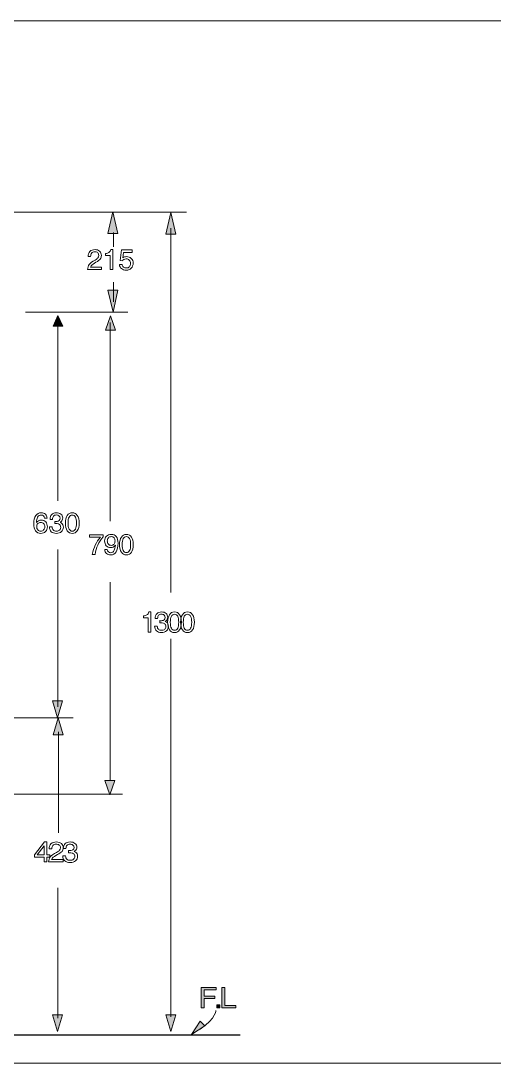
# Model space of a CAD drawing. Header units: millimetres. Extents: x 4305 to 4899, y 584 to 1004.
# Drawn here: x 4530.1 to 4597.7, y 668.1 to 816.8 of the extents above; entities that cross this region are included whole.
import ezdxf

# ---------------------------------------------------------------- set-up
doc = ezdxf.new("R2010")
doc.units = ezdxf.units.MM
doc.header["$LTSCALE"] = 0.1
doc.layers.add('레이어 1', color=7, linetype='Continuous')

msp = doc.modelspace()

# ---------------------------------------------------------------- hatches: boundary and pattern name
at = {"layer": '레이어 1'}
h = msp.add_hatch(color=3, dxfattribs=at)
h.dxf.hatch_style = 2
h.paths.add_polyline_path([(4543.98, 786.45), (4542.56, 786.45), (4543.26, 789.56)])
h = msp.add_hatch(color=3, dxfattribs=at)
h.dxf.hatch_style = 2
h.paths.add_polyline_path([(4552.25, 786.36), (4550.83, 786.36), (4551.53, 789.47)])
h = msp.add_hatch(color=3, dxfattribs=at)
h.dxf.hatch_style = 2
h.paths.add_polyline_path([(4542.56, 778.37), (4543.98, 778.37), (4543.28, 775.26)])
h = msp.add_hatch(color=3, dxfattribs=at)
h.dxf.hatch_style = 2
h.paths.add_polyline_path([(4536.13, 773.24), (4534.71, 773.24), (4535.41, 774.78)])
h = msp.add_hatch(color=3, dxfattribs=at)
h.dxf.hatch_style = 2
h.paths.add_polyline_path([(4543.63, 772.66), (4542.21, 772.66), (4542.91, 774.71)])
h = msp.add_hatch(color=3, dxfattribs=at)
h.dxf.hatch_style = 2
h.paths.add_polyline_path([(4534.64, 719.8), (4536.06, 719.8), (4535.36, 717.39)])
h = msp.add_hatch(color=3, dxfattribs=at)
h.dxf.hatch_style = 2
h.paths.add_polyline_path([(4536.15, 714.97), (4534.73, 714.97), (4535.43, 717.37)])
h = msp.add_hatch(color=3, dxfattribs=at)
h.dxf.hatch_style = 2
h.paths.add_polyline_path([(4542.11, 708.43), (4543.53, 708.43), (4542.84, 706.38)])
h = msp.add_hatch(color=3, dxfattribs=at)
h.dxf.hatch_style = 2
h.paths.add_polyline_path([(4555.85, 675.99), (4555.85, 678.91), (4558.02, 678.91), (4558.02, 678.74), (4558.02, 678.56), (4556.27, 678.56), (4556.27, 677.66), (4557.8, 677.66), (4557.8, 677.49), (4557.8, 677.32), (4556.27, 677.32), (4556.27, 675.99), (4556.06, 675.99)])
h = msp.add_hatch(color=3, dxfattribs=at)
h.dxf.hatch_style = 2
h.paths.add_polyline_path([(4558.8, 675.99), (4558.8, 678.91), (4559.02, 678.91), (4559.23, 678.91), (4559.23, 676.34), (4560.81, 676.34), (4560.81, 676.17), (4560.81, 675.99)])
h = msp.add_hatch(color=3, dxfattribs=at)
h.dxf.hatch_style = 2
h.paths.add_polyline_path([(4558.08, 676.43), (4558.53, 676.43), (4558.53, 675.99), (4558.08, 675.99)])
h = msp.add_hatch(color=3, dxfattribs=at)
h.dxf.hatch_style = 2
h.paths.add_polyline_path([(4534.62, 675.02), (4536.05, 675.02), (4535.34, 672.62)])
h = msp.add_hatch(color=3, dxfattribs=at)
h.dxf.hatch_style = 2
h.paths.add_polyline_path([(4550.82, 675.02), (4552.24, 675.02), (4551.54, 672.62)])
h = msp.add_hatch(color=3, dxfattribs=at)
h.dxf.hatch_style = 2
h.paths.add_polyline_path([(4554.46, 672.19), (4555.7, 674.12), (4556.39, 673.42)])

# ---------------------------------------------------------------- linework, layer by layer
at = {"layer": '레이어 1', "color": 3, "lineweight": 9}
for p, q in [((4479.46, 789.5), (4553.78, 789.5)), ((4543.37, 786.62), (4543.37, 784.58)), ((4551.53, 787.23), (4551.53, 735.26)), ((4543.37, 779.54), (4543.37, 776.74)), ((4530.77, 775.23), (4545.4, 775.23)), ((4535.4, 773.67), (4535.4, 748.35)), ((4542.89, 773.77), (4542.89, 745.45)), ((4535.4, 741.4), (4535.4, 718.95)), ((4542.89, 736.71), (4542.89, 708.39)), ((4551.53, 728.66), (4551.53, 674.71)), ((4499.47, 717.36), (4537.59, 717.36)), ((4535.51, 715.37), (4535.51, 700.99)), ((4507.74, 706.47), (4544.64, 706.47)), ((4535.4, 693.12), (4535.4, 674.51))]:
    msp.add_line(p, q, dxfattribs=at)
at = {"layer": '레이어 1', "color": 3, "lineweight": 0}
for p, q in [((4542.56, 786.45), (4543.26, 789.56)), ((4543.26, 789.56), (4543.98, 786.45)), ((4550.83, 786.36), (4551.53, 789.47)), ((4551.53, 789.47), (4552.25, 786.36)), ((4543.98, 786.45), (4542.56, 786.45)), ((4552.25, 786.36), (4550.83, 786.36)), ((4542.56, 778.37), (4543.98, 778.37)), ((4543.28, 775.26), (4542.56, 778.37)), ((4543.98, 778.37), (4543.28, 775.26)), ((4534.71, 773.24), (4535.41, 774.78)), ((4535.41, 774.78), (4536.13, 773.24)), ((4542.21, 772.66), (4542.91, 774.71)), ((4542.91, 774.71), (4543.63, 772.66)), ((4536.13, 773.24), (4534.71, 773.24)), ((4543.63, 772.66), (4542.21, 772.66)), ((4534.64, 719.8), (4536.06, 719.8)), ((4535.36, 717.39), (4534.64, 719.8)), ((4536.06, 719.8), (4535.36, 717.39)), ((4534.73, 714.97), (4535.43, 717.37)), ((4535.43, 717.37), (4536.15, 714.97)), ((4536.15, 714.97), (4534.73, 714.97)), ((4542.11, 708.43), (4543.53, 708.43)), ((4542.84, 706.38), (4542.11, 708.43)), ((4543.53, 708.43), (4542.84, 706.38)), ((4532.08, 697.84), (4533.5, 699.67)), ((4533.44, 699.12), (4532.45, 697.84)), ((4533.44, 697.81), (4533.44, 699.12)), ((4533.5, 699.67), (4533.66, 699.67)), ((4533.66, 699.67), (4533.82, 699.67)), ((4533.82, 699.67), (4533.82, 697.81)), ((4532.08, 697.67), (4532.08, 697.84)), ((4532.08, 697.51), (4532.08, 697.67)), ((4533.44, 697.51), (4532.08, 697.51)), ((4532.45, 697.84), (4532.43, 697.81)), ((4532.43, 697.81), (4533.44, 697.81)), ((4533.44, 696.82), (4533.44, 697.51)), ((4533.82, 697.81), (4534.25, 697.81)), ((4534.25, 697.51), (4533.82, 697.51)), ((4533.82, 697.51), (4533.82, 696.82)), ((4534.25, 697.81), (4534.25, 697.51)), ((4533.82, 696.82), (4533.44, 696.82)), ((4555.85, 675.99), (4555.85, 678.91)), ((4555.85, 678.91), (4558.02, 678.91)), ((4558.02, 678.56), (4556.27, 678.56)), ((4556.27, 678.56), (4556.27, 677.66)), ((4558.02, 678.91), (4558.02, 678.74)), ((4558.02, 678.74), (4558.02, 678.56)), ((4558.8, 675.99), (4558.8, 678.91)), ((4558.8, 678.91), (4559.02, 678.91)), ((4559.02, 678.91), (4559.23, 678.91)), ((4559.23, 678.91), (4559.23, 676.34)), ((4556.27, 677.66), (4557.8, 677.66)), ((4557.8, 677.32), (4556.27, 677.32)), ((4556.27, 677.32), (4556.27, 675.99)), ((4557.8, 677.66), (4557.8, 677.49)), ((4557.8, 677.49), (4557.8, 677.32)), ((4556.06, 675.99), (4555.85, 675.99)), ((4556.27, 675.99), (4556.06, 675.99)), ((4558.08, 676.43), (4558.53, 676.43)), ((4558.08, 675.99), (4558.08, 676.43)), ((4558.53, 675.99), (4558.08, 675.99)), ((4558.53, 676.43), (4558.53, 675.99)), ((4560.81, 675.99), (4558.8, 675.99)), ((4559.23, 676.34), (4560.81, 676.34)), ((4560.81, 676.34), (4560.81, 676.17)), ((4560.81, 676.17), (4560.81, 675.99)), ((4534.62, 675.02), (4536.05, 675.02)), ((4535.34, 672.62), (4534.62, 675.02)), ((4536.05, 675.02), (4535.34, 672.62)), ((4550.82, 675.02), (4552.24, 675.02)), ((4551.54, 672.62), (4550.82, 675.02)), ((4552.24, 675.02), (4551.54, 672.62)), ((4554.46, 672.19), (4555.7, 674.12)), ((4555.7, 674.12), (4556.39, 673.42))]:
    msp.add_line(p, q, dxfattribs=at)
at = {"layer": '레이어 1', "lineweight": 25}
for p, q in [((4481.34, 672.14), (4541.62, 672.14)), ((4541.62, 672.14), (4561.44, 672.14))]:
    msp.add_line(p, q, dxfattribs=at)
at = {"layer": '레이어 1', "lineweight": 0}
msp.add_line((4556.39, 673.42), (4554.46, 672.19), dxfattribs=at)
at = {"layer": '레이어 1', "lineweight": 18}
msp.add_open_spline([(4442.36, 807.78), (4442.36, 812.77), (4446.4, 816.81), (4451.39, 816.81), (4451.39, 816.81), (4726.41, 816.81), (4726.41, 816.81), (4731.39, 816.81), (4735.44, 812.77), (4735.44, 807.78)], degree=3, knots=[4, 4, 4, 4, 5, 5, 5, 6, 6, 6, 7, 7, 7, 7], dxfattribs=at)
at = {"layer": '레이어 1', "color": 3, "lineweight": 0}
for points, knots in [([(4539.73, 783.17), (4539.73, 783.49), (4539.81, 783.73), (4539.99, 783.91), (4540.16, 784.09), (4540.4, 784.18), (4540.71, 784.18), (4540.97, 784.18), (4541.19, 784.1), (4541.36, 783.95)], [17, 17, 17, 17, 18, 18, 18, 19, 19, 19, 20, 20, 20, 20]), ([(4541.08, 783.73), (4540.97, 783.82), (4540.83, 783.87), (4540.66, 783.87), (4540.48, 783.87), (4540.34, 783.81), (4540.24, 783.69)], [13, 13, 13, 13, 14, 14, 14, 15, 15, 15, 15]), ([(4540.72, 782.69), (4540.92, 782.8), (4541.06, 782.9), (4541.13, 782.99), (4541.2, 783.09), (4541.24, 783.21), (4541.24, 783.35), (4541.24, 783.51), (4541.18, 783.63), (4541.08, 783.73)], [10, 10, 10, 10, 11, 11, 11, 12, 12, 12, 13, 13, 13, 13]), ([(4541.61, 783.34), (4541.61, 783.13), (4541.56, 782.96), (4541.45, 782.82), (4541.34, 782.68), (4541.14, 782.53), (4540.84, 782.37)], [0, 0, 0, 0, 1, 1, 1, 2, 2, 2, 2]), ([(4544.67, 783), (4544.83, 783.11), (4544.99, 783.17), (4545.17, 783.17), (4545.47, 783.17), (4545.71, 783.08), (4545.89, 782.92)], [20, 20, 20, 20, 21, 21, 21, 22, 22, 22, 22]), ([(4545.6, 782.67), (4545.49, 782.79), (4545.33, 782.85), (4545.14, 782.85), (4545.03, 782.85), (4544.93, 782.82), (4544.83, 782.78)], [10, 10, 10, 10, 11, 11, 11, 12, 12, 12, 12]), ([(4545.61, 781.73), (4545.72, 781.86), (4545.78, 782.01), (4545.78, 782.2), (4545.78, 782.4), (4545.72, 782.56), (4545.6, 782.67)], [8, 8, 8, 8, 9, 9, 9, 10, 10, 10, 10]), ([(4545.88, 781.52), (4545.69, 781.34), (4545.46, 781.24), (4545.17, 781.24), (4544.88, 781.24), (4544.65, 781.32), (4544.48, 781.46)], [1, 1, 1, 1, 2, 2, 2, 3, 3, 3, 3]), ([(4544.76, 781.68), (4544.87, 781.6), (4545.01, 781.55), (4545.19, 781.55), (4545.36, 781.55), (4545.5, 781.61), (4545.61, 781.73)], [6, 6, 6, 6, 7, 7, 7, 8, 8, 8, 8]), ([(4534.52, 746.38), (4534.68, 746.54), (4534.9, 746.63), (4535.18, 746.63), (4535.45, 746.63), (4535.67, 746.56), (4535.84, 746.42)], [6, 6, 6, 6, 7, 7, 7, 8, 8, 8, 8]), ([(4536.73, 744.07), (4536.56, 744.33), (4536.48, 744.69), (4536.48, 745.16), (4536.48, 745.63), (4536.56, 745.99), (4536.73, 746.24), (4536.9, 746.5), (4537.15, 746.63), (4537.46, 746.63), (4537.77, 746.63), (4538.01, 746.5), (4538.18, 746.24), (4538.35, 745.99), (4538.44, 745.63), (4538.44, 745.16), (4538.44, 744.69), (4538.35, 744.33), (4538.18, 744.07), (4538.01, 743.82), (4537.77, 743.69), (4537.46, 743.69), (4537.15, 743.69), (4536.9, 743.82), (4536.73, 744.07)], [0, 0, 0, 0, 1, 1, 1, 2, 2, 2, 3, 3, 3, 4, 4, 4, 5, 5, 5, 6, 6, 6, 7, 7, 7, 8, 8, 8, 8]), ([(4532.22, 744.05), (4532.05, 744.29), (4531.96, 744.64), (4531.96, 745.08), (4531.96, 745.58), (4532.06, 745.96), (4532.24, 746.22)], [13, 13, 13, 13, 14, 14, 14, 15, 15, 15, 15]), ([(4532.34, 745.24), (4532.51, 745.47), (4532.74, 745.58), (4533.02, 745.58), (4533.29, 745.58), (4533.5, 745.5), (4533.67, 745.32), (4533.83, 745.15), (4533.91, 744.92), (4533.91, 744.63), (4533.91, 744.35), (4533.83, 744.12), (4533.65, 743.95)], [7, 7, 7, 7, 8, 8, 8, 9, 9, 9, 10, 10, 10, 11, 11, 11, 11]), ([(4533.5, 745.86), (4533.49, 746), (4533.44, 746.11), (4533.36, 746.19), (4533.27, 746.26), (4533.16, 746.3), (4533.02, 746.3), (4532.8, 746.3), (4532.63, 746.2), (4532.51, 745.98)], [3, 3, 3, 3, 4, 4, 4, 5, 5, 5, 6, 6, 6, 6]), ([(4533.37, 745.08), (4533.26, 745.2), (4533.13, 745.26), (4532.96, 745.26), (4532.79, 745.26), (4532.65, 745.2), (4532.54, 745.08)], [5, 5, 5, 5, 6, 6, 6, 7, 7, 7, 7]), ([(4533.37, 744.19), (4533.48, 744.3), (4533.53, 744.45), (4533.53, 744.63), (4533.53, 744.82), (4533.48, 744.97), (4533.37, 745.08)], [3, 3, 3, 3, 4, 4, 4, 5, 5, 5, 5]), ([(4535.56, 746.19), (4535.46, 746.27), (4535.33, 746.32), (4535.17, 746.32), (4535, 746.32), (4534.87, 746.26), (4534.78, 746.16)], [1, 1, 1, 1, 2, 2, 2, 3, 3, 3, 3]), ([(4534.98, 745.39), (4535.01, 745.39), (4535.05, 745.38), (4535.11, 745.38), (4535.17, 745.38), (4535.23, 745.39), (4535.29, 745.4)], [27, 27, 27, 27, 28, 28, 28, 29, 29, 29, 29]), ([(4535.29, 745.09), (4535.22, 745.09), (4535.16, 745.09), (4535.1, 745.09), (4535.04, 745.09), (4535, 745.09), (4534.98, 745.08)], [24, 24, 24, 24, 25, 25, 25, 26, 26, 26, 26]), ([(4535.84, 746.42), (4536, 746.29), (4536.09, 746.11), (4536.09, 745.89), (4536.09, 745.66), (4536, 745.49), (4535.84, 745.35)], [8, 8, 8, 8, 9, 9, 9, 10, 10, 10, 10]), ([(4535.92, 745.17), (4536.1, 745.03), (4536.19, 744.84), (4536.19, 744.6), (4536.19, 744.33), (4536.09, 744.11), (4535.91, 743.94)], [12, 12, 12, 12, 13, 13, 13, 14, 14, 14, 14]), ([(4537.91, 746.02), (4537.81, 746.21), (4537.66, 746.3), (4537.46, 746.3), (4537.26, 746.3), (4537.11, 746.21), (4537.01, 746.02)], [2, 2, 2, 2, 3, 3, 3, 4, 4, 4, 4]), ([(4533.65, 743.95), (4533.47, 743.78), (4533.23, 743.69), (4532.94, 743.69), (4532.63, 743.69), (4532.39, 743.81), (4532.22, 744.05)], [11, 11, 11, 11, 12, 12, 12, 13, 13, 13, 13]), ([(4532.54, 744.19), (4532.65, 744.07), (4532.79, 744.01), (4532.96, 744.01), (4533.13, 744.01), (4533.26, 744.07), (4533.37, 744.19)], [1, 1, 1, 1, 2, 2, 2, 3, 3, 3, 3]), ([(4535.91, 743.94), (4535.72, 743.77), (4535.49, 743.69), (4535.2, 743.69), (4534.88, 743.69), (4534.63, 743.77), (4534.47, 743.92), (4534.31, 744.07), (4534.22, 744.31), (4534.21, 744.62)], [14, 14, 14, 14, 15, 15, 15, 16, 16, 16, 17, 17, 17, 17]), ([(4534.76, 744.15), (4534.85, 744.05), (4535.01, 744.01), (4535.21, 744.01), (4535.39, 744.01), (4535.53, 744.06), (4535.64, 744.16)], [19, 19, 19, 19, 20, 20, 20, 21, 21, 21, 21]), ([(4535.64, 744.16), (4535.76, 744.26), (4535.81, 744.39), (4535.81, 744.55), (4535.81, 744.71), (4535.76, 744.85), (4535.65, 744.94)], [21, 21, 21, 21, 22, 22, 22, 23, 23, 23, 23]), ([(4537.01, 744.3), (4537.11, 744.11), (4537.26, 744.01), (4537.46, 744.01), (4537.66, 744.01), (4537.81, 744.11), (4537.91, 744.3)], [6, 6, 6, 6, 7, 7, 7, 8, 8, 8, 8]), ([(4542.34, 743.29), (4542.52, 743.47), (4542.75, 743.55), (4543.04, 743.55), (4543.34, 743.55), (4543.58, 743.45), (4543.74, 743.23)], [11, 11, 11, 11, 12, 12, 12, 13, 13, 13, 13]), ([(4544.47, 741), (4544.3, 741.25), (4544.21, 741.61), (4544.21, 742.09), (4544.21, 742.56), (4544.3, 742.92), (4544.47, 743.17), (4544.64, 743.43), (4544.88, 743.55), (4545.19, 743.55), (4545.51, 743.55), (4545.75, 743.43), (4545.92, 743.17), (4546.09, 742.92), (4546.17, 742.56), (4546.17, 742.09), (4546.17, 741.61), (4546.09, 741.25), (4545.92, 741), (4545.75, 740.74), (4545.51, 740.62), (4545.19, 740.62), (4544.88, 740.62), (4544.64, 740.74), (4544.47, 741)], [0, 0, 0, 0, 1, 1, 1, 2, 2, 2, 3, 3, 3, 4, 4, 4, 5, 5, 5, 6, 6, 6, 7, 7, 7, 8, 8, 8, 8]), ([(4542.32, 741.92), (4542.16, 742.1), (4542.08, 742.32), (4542.08, 742.61), (4542.08, 742.89), (4542.17, 743.12), (4542.34, 743.29)], [9, 9, 9, 9, 10, 10, 10, 11, 11, 11, 11]), ([(4543.57, 742.61), (4543.57, 742.79), (4543.52, 742.94), (4543.42, 743.06), (4543.32, 743.17), (4543.18, 743.23), (4543.02, 743.23), (4542.85, 743.23), (4542.72, 743.17), (4542.61, 743.06), (4542.51, 742.94), (4542.46, 742.79), (4542.46, 742.61), (4542.46, 742.43), (4542.51, 742.28), (4542.61, 742.16)], [0, 0, 0, 0, 1, 1, 1, 2, 2, 2, 3, 3, 3, 4, 4, 4, 5, 5, 5, 5]), ([(4542.61, 742.16), (4542.72, 742.04), (4542.85, 741.98), (4543.02, 741.98), (4543.18, 741.98), (4543.32, 742.04), (4543.42, 742.16)], [5, 5, 5, 5, 6, 6, 6, 7, 7, 7, 7]), ([(4543.74, 743.23), (4543.91, 743.01), (4543.99, 742.7), (4543.99, 742.3), (4543.99, 741.76), (4543.9, 741.34), (4543.72, 741.05)], [13, 13, 13, 13, 14, 14, 14, 15, 15, 15, 15]), ([(4545.64, 742.94), (4545.54, 743.13), (4545.39, 743.23), (4545.19, 743.23), (4544.99, 743.23), (4544.84, 743.13), (4544.74, 742.94)], [2, 2, 2, 2, 3, 3, 3, 4, 4, 4, 4]), ([(4543.62, 741.99), (4543.44, 741.77), (4543.22, 741.66), (4542.96, 741.66), (4542.69, 741.66), (4542.48, 741.75), (4542.32, 741.92)], [7, 7, 7, 7, 8, 8, 8, 9, 9, 9, 9]), ([(4542.61, 741.04), (4542.7, 740.96), (4542.81, 740.92), (4542.96, 740.92), (4543.17, 740.92), (4543.34, 741.04), (4543.45, 741.28)], [4, 4, 4, 4, 5, 5, 5, 6, 6, 6, 6]), ([(4544.74, 741.23), (4544.84, 741.04), (4544.99, 740.94), (4545.19, 740.94), (4545.39, 740.94), (4545.54, 741.04), (4545.64, 741.23)], [6, 6, 6, 6, 7, 7, 7, 8, 8, 8, 8]), ([(4549.29, 731.54), (4549.29, 731.84), (4549.37, 732.07), (4549.53, 732.23), (4549.68, 732.39), (4549.91, 732.48), (4550.19, 732.48), (4550.46, 732.48), (4550.68, 732.41), (4550.85, 732.27)], [5, 5, 5, 5, 6, 6, 6, 7, 7, 7, 8, 8, 8, 8]), ([(4550.57, 732.04), (4550.46, 732.12), (4550.33, 732.17), (4550.17, 732.17), (4550.01, 732.17), (4549.88, 732.11), (4549.79, 732.01)], [1, 1, 1, 1, 2, 2, 2, 3, 3, 3, 3]), ([(4550.85, 732.27), (4551.01, 732.14), (4551.09, 731.96), (4551.09, 731.74), (4551.09, 731.51), (4551.01, 731.33), (4550.85, 731.2)], [8, 8, 8, 8, 9, 9, 9, 10, 10, 10, 10]), ([(4551.34, 729.92), (4551.17, 730.17), (4551.08, 730.54), (4551.08, 731.01), (4551.08, 731.48), (4551.17, 731.84), (4551.34, 732.09)], [0, 0, 0, 0, 1, 1, 1, 2, 2, 2, 2]), ([(4551.34, 732.09), (4551.51, 732.35), (4551.75, 732.48), (4552.06, 732.48), (4552.37, 732.48), (4552.62, 732.35), (4552.78, 732.09)], [2, 2, 2, 2, 3, 3, 3, 4, 4, 4, 4]), ([(4552.51, 731.87), (4552.41, 732.06), (4552.26, 732.15), (4552.06, 732.15), (4551.86, 732.15), (4551.71, 732.06), (4551.61, 731.87)], [2, 2, 2, 2, 3, 3, 3, 4, 4, 4, 4]), ([(4552.78, 732.09), (4552.95, 731.84), (4553.04, 731.48), (4553.04, 731.01), (4553.04, 730.54), (4552.95, 730.17), (4552.78, 729.92)], [4, 4, 4, 4, 5, 5, 5, 6, 6, 6, 6]), ([(4553.19, 729.92), (4553.02, 730.17), (4552.93, 730.54), (4552.93, 731.01), (4552.93, 731.48), (4553.02, 731.84), (4553.19, 732.09), (4553.36, 732.35), (4553.6, 732.48), (4553.91, 732.48), (4554.23, 732.48), (4554.47, 732.35), (4554.64, 732.09), (4554.81, 731.84), (4554.89, 731.48), (4554.89, 731.01), (4554.89, 730.54), (4554.81, 730.17), (4554.64, 729.92), (4554.47, 729.67), (4554.23, 729.54), (4553.91, 729.54), (4553.6, 729.54), (4553.36, 729.67), (4553.19, 729.92)], [0, 0, 0, 0, 1, 1, 1, 2, 2, 2, 3, 3, 3, 4, 4, 4, 5, 5, 5, 6, 6, 6, 7, 7, 7, 8, 8, 8, 8]), ([(4554.36, 731.87), (4554.26, 732.06), (4554.11, 732.15), (4553.91, 732.15), (4553.71, 732.15), (4553.56, 732.06), (4553.46, 731.87)], [2, 2, 2, 2, 3, 3, 3, 4, 4, 4, 4]), ([(4550.92, 729.79), (4550.73, 729.62), (4550.49, 729.54), (4550.2, 729.54), (4549.88, 729.54), (4549.64, 729.62), (4549.48, 729.77), (4549.32, 729.92), (4549.23, 730.16), (4549.21, 730.47)], [14, 14, 14, 14, 15, 15, 15, 16, 16, 16, 17, 17, 17, 17]), ([(4549.98, 731.24), (4550.01, 731.24), (4550.06, 731.23), (4550.12, 731.23), (4550.18, 731.23), (4550.24, 731.24), (4550.3, 731.24)], [27, 27, 27, 27, 28, 28, 28, 29, 29, 29, 29]), ([(4550.3, 730.94), (4550.23, 730.94), (4550.17, 730.94), (4550.11, 730.94), (4550.04, 730.94), (4550, 730.94), (4549.98, 730.93)], [24, 24, 24, 24, 25, 25, 25, 26, 26, 26, 26]), ([(4550.65, 730.01), (4550.76, 730.11), (4550.82, 730.24), (4550.82, 730.4), (4550.82, 730.56), (4550.77, 730.7), (4550.66, 730.79)], [21, 21, 21, 21, 22, 22, 22, 23, 23, 23, 23]), ([(4550.93, 731.02), (4551.1, 730.88), (4551.19, 730.69), (4551.19, 730.45), (4551.19, 730.18), (4551.1, 729.96), (4550.92, 729.79)], [12, 12, 12, 12, 13, 13, 13, 14, 14, 14, 14]), ([(4551.61, 730.15), (4551.71, 729.96), (4551.86, 729.86), (4552.06, 729.86), (4552.26, 729.86), (4552.41, 729.96), (4552.51, 730.15)], [6, 6, 6, 6, 7, 7, 7, 8, 8, 8, 8]), ([(4553.46, 730.15), (4553.56, 729.96), (4553.71, 729.86), (4553.91, 729.86), (4554.11, 729.86), (4554.26, 729.96), (4554.36, 730.15)], [6, 6, 6, 6, 7, 7, 7, 8, 8, 8, 8]), ([(4549.77, 730), (4549.86, 729.9), (4550.01, 729.86), (4550.22, 729.86), (4550.39, 729.86), (4550.54, 729.91), (4550.65, 730.01)], [19, 19, 19, 19, 20, 20, 20, 21, 21, 21, 21]), ([(4552.78, 729.92), (4552.62, 729.67), (4552.37, 729.54), (4552.06, 729.54), (4551.75, 729.54), (4551.51, 729.67), (4551.34, 729.92)], [6, 6, 6, 6, 7, 7, 7, 8, 8, 8, 8]), ([(4534.15, 698.67), (4534.15, 698.98), (4534.24, 699.23), (4534.42, 699.41), (4534.61, 699.58), (4534.87, 699.67), (4535.2, 699.67), (4535.49, 699.67), (4535.72, 699.59), (4535.9, 699.44)], [17, 17, 17, 17, 18, 18, 18, 19, 19, 19, 20, 20, 20, 20]), ([(4535.59, 699.22), (4535.48, 699.32), (4535.33, 699.36), (4535.15, 699.36), (4534.96, 699.36), (4534.81, 699.3), (4534.7, 699.18)], [13, 13, 13, 13, 14, 14, 14, 15, 15, 15, 15]), ([(4535.21, 698.18), (4535.43, 698.29), (4535.57, 698.39), (4535.65, 698.49), (4535.73, 698.58), (4535.77, 698.7), (4535.77, 698.84), (4535.77, 699), (4535.71, 699.12), (4535.59, 699.22)], [10, 10, 10, 10, 11, 11, 11, 12, 12, 12, 13, 13, 13, 13]), ([(4536.44, 699.43), (4536.6, 699.59), (4536.84, 699.67), (4537.15, 699.67), (4537.44, 699.67), (4537.67, 699.61), (4537.85, 699.47)], [6, 6, 6, 6, 7, 7, 7, 8, 8, 8, 8]), ([(4537.55, 699.23), (4537.44, 699.32), (4537.3, 699.36), (4537.13, 699.36), (4536.95, 699.36), (4536.81, 699.31), (4536.72, 699.21)], [1, 1, 1, 1, 2, 2, 2, 3, 3, 3, 3]), ([(4537.85, 699.47), (4538.03, 699.33), (4538.12, 699.16), (4538.12, 698.93), (4538.12, 698.71), (4538.03, 698.53), (4537.85, 698.4)], [8, 8, 8, 8, 9, 9, 9, 10, 10, 10, 10]), ([(4534.08, 696.82), (4534.08, 697.12), (4534.16, 697.36), (4534.32, 697.55), (4534.47, 697.74), (4534.77, 697.95), (4535.21, 698.18)], [8, 8, 8, 8, 9, 9, 9, 10, 10, 10, 10]), ([(4536.93, 698.44), (4536.96, 698.43), (4537, 698.43), (4537.07, 698.43), (4537.13, 698.43), (4537.2, 698.43), (4537.26, 698.44)], [27, 27, 27, 27, 28, 28, 28, 29, 29, 29, 29]), ([(4537.26, 698.13), (4537.19, 698.14), (4537.12, 698.14), (4537.05, 698.14), (4536.99, 698.14), (4536.95, 698.14), (4536.93, 698.13)], [24, 24, 24, 24, 25, 25, 25, 26, 26, 26, 26]), ([(4537.64, 697.2), (4537.76, 697.31), (4537.82, 697.44), (4537.82, 697.59), (4537.82, 697.76), (4537.76, 697.89), (4537.64, 697.99)], [21, 21, 21, 21, 22, 22, 22, 23, 23, 23, 23]), ([(4537.93, 698.22), (4538.13, 698.08), (4538.22, 697.89), (4538.22, 697.65), (4538.22, 697.38), (4538.12, 697.16), (4537.92, 696.99)], [12, 12, 12, 12, 13, 13, 13, 14, 14, 14, 14]), ([(4537.92, 696.99), (4537.72, 696.82), (4537.47, 696.74), (4537.16, 696.74), (4536.82, 696.74), (4536.56, 696.81), (4536.38, 696.97)], [14, 14, 14, 14, 15, 15, 15, 16, 16, 16, 16]), ([(4536.69, 697.2), (4536.79, 697.1), (4536.95, 697.05), (4537.17, 697.05), (4537.36, 697.05), (4537.52, 697.1), (4537.64, 697.2)], [19, 19, 19, 19, 20, 20, 20, 21, 21, 21, 21])]:
    msp.add_open_spline(points, degree=3, knots=knots, dxfattribs=at)
for points in [[(4540.24, 783.69), (4540.14, 783.57), (4540.09, 783.4), (4540.08, 783.17)], [(4541.36, 783.95), (4541.53, 783.79), (4541.61, 783.59), (4541.61, 783.34)], [(4542.21, 783.63), (4542.41, 783.63), (4542.57, 783.67), (4542.7, 783.76)], [(4542.7, 783.76), (4542.82, 783.85), (4542.91, 783.99), (4542.97, 784.18)], [(4542.97, 784.18), (4542.97, 784.18), (4543.27, 784.18), (4543.27, 784.18)], [(4543.27, 784.18), (4543.27, 784.18), (4543.27, 781.32), (4543.27, 781.32)], [(4544.31, 782.6), (4544.31, 782.6), (4544.51, 784.12), (4544.51, 784.12)], [(4544.51, 784.12), (4544.51, 784.12), (4546, 784.12), (4546, 784.12)], [(4544.78, 783.78), (4544.78, 783.78), (4544.66, 783), (4544.66, 783)], [(4546, 783.78), (4546, 783.78), (4544.78, 783.78), (4544.78, 783.78)], [(4546, 784.12), (4546, 784.12), (4546, 783.78), (4546, 783.78)], [(4540.08, 783.17), (4540.08, 783.17), (4539.73, 783.17), (4539.73, 783.17)], [(4539.88, 782.06), (4540.03, 782.25), (4540.31, 782.46), (4540.72, 782.69)], [(4540.84, 782.37), (4540.52, 782.19), (4540.3, 782.03), (4540.18, 781.88)], [(4542.21, 783.35), (4542.21, 783.35), (4542.21, 783.63), (4542.21, 783.63)], [(4542.88, 783.35), (4542.88, 783.35), (4542.21, 783.35), (4542.21, 783.35)], [(4542.88, 781.32), (4542.88, 781.32), (4542.88, 783.35), (4542.88, 783.35)], [(4544.61, 782.58), (4544.61, 782.58), (4544.31, 782.6), (4544.31, 782.6)], [(4544.83, 782.78), (4544.73, 782.72), (4544.66, 782.66), (4544.61, 782.58)], [(4544.66, 783), (4544.66, 783), (4544.67, 783), (4544.67, 783)], [(4546.15, 782.24), (4546.15, 781.95), (4546.06, 781.71), (4545.88, 781.52)], [(4545.89, 782.92), (4546.06, 782.75), (4546.15, 782.53), (4546.15, 782.24)], [(4539.65, 781.33), (4539.65, 781.63), (4539.73, 781.87), (4539.88, 782.06)], [(4539.65, 781.32), (4539.65, 781.32), (4539.65, 781.33), (4539.65, 781.33)], [(4541.61, 781.32), (4541.61, 781.32), (4539.65, 781.32), (4539.65, 781.32)], [(4540.18, 781.88), (4540.13, 781.82), (4540.09, 781.75), (4540.06, 781.67)], [(4540.06, 781.67), (4540.06, 781.67), (4541.61, 781.67), (4541.61, 781.67)], [(4541.61, 781.67), (4541.61, 781.67), (4541.61, 781.32), (4541.61, 781.32)], [(4543.08, 781.32), (4543.08, 781.32), (4542.88, 781.32), (4542.88, 781.32)], [(4543.27, 781.32), (4543.27, 781.32), (4543.08, 781.32), (4543.08, 781.32)], [(4544.48, 781.46), (4544.31, 781.6), (4544.21, 781.8), (4544.19, 782.05)], [(4544.19, 782.05), (4544.19, 782.05), (4544.57, 782.05), (4544.57, 782.05)], [(4544.57, 782.05), (4544.59, 781.89), (4544.65, 781.77), (4544.76, 781.68)], [(4532.24, 746.22), (4532.42, 746.49), (4532.68, 746.63), (4533.02, 746.63)], [(4533.02, 746.63), (4533.27, 746.63), (4533.47, 746.56), (4533.62, 746.42)], [(4532.51, 745.98), (4532.4, 745.8), (4532.35, 745.56), (4532.34, 745.24)], [(4532.54, 745.08), (4532.43, 744.97), (4532.38, 744.82), (4532.38, 744.63)], [(4533.86, 745.86), (4533.86, 745.86), (4533.5, 745.86), (4533.5, 745.86)], [(4533.62, 746.42), (4533.77, 746.29), (4533.85, 746.1), (4533.86, 745.86)], [(4534.29, 745.69), (4534.29, 745.99), (4534.36, 746.22), (4534.52, 746.38)], [(4534.63, 745.69), (4534.63, 745.69), (4534.29, 745.69), (4534.29, 745.69)], [(4534.78, 746.16), (4534.69, 746.05), (4534.64, 745.9), (4534.63, 745.69)], [(4534.98, 745.08), (4534.98, 745.08), (4534.98, 745.39), (4534.98, 745.39)], [(4535.29, 745.4), (4535.4, 745.41), (4535.5, 745.45), (4535.57, 745.51)], [(4535.65, 744.94), (4535.56, 745.03), (4535.44, 745.07), (4535.29, 745.09)], [(4535.71, 745.85), (4535.71, 745.99), (4535.66, 746.1), (4535.56, 746.19)], [(4535.57, 745.51), (4535.66, 745.59), (4535.71, 745.7), (4535.71, 745.85)], [(4535.84, 745.35), (4535.81, 745.32), (4535.77, 745.3), (4535.74, 745.28)], [(4535.74, 745.28), (4535.81, 745.25), (4535.87, 745.21), (4535.92, 745.17)], [(4537.01, 746.02), (4536.91, 745.83), (4536.86, 745.54), (4536.86, 745.16)], [(4536.86, 745.16), (4536.86, 744.78), (4536.91, 744.49), (4537.01, 744.3)], [(4538.06, 745.16), (4538.06, 745.54), (4538.01, 745.83), (4537.91, 746.02)], [(4537.91, 744.3), (4538.01, 744.49), (4538.06, 744.78), (4538.06, 745.16)], [(4532.38, 744.63), (4532.38, 744.45), (4532.44, 744.3), (4532.54, 744.19)], [(4534.21, 744.62), (4534.21, 744.62), (4534.58, 744.62), (4534.58, 744.62)], [(4534.58, 744.62), (4534.6, 744.4), (4534.66, 744.25), (4534.76, 744.15)], [(4539.9, 743.15), (4539.9, 743.15), (4539.9, 743.5), (4539.9, 743.5)], [(4539.9, 743.5), (4539.9, 743.5), (4541.87, 743.5), (4541.87, 743.5)], [(4541.87, 743.5), (4541.87, 743.5), (4541.87, 743.34), (4541.87, 743.34)], [(4541.49, 743.15), (4541.49, 743.15), (4539.9, 743.15), (4539.9, 743.15)], [(4540.31, 740.7), (4540.41, 741.18), (4540.55, 741.62), (4540.75, 742.03)], [(4541.12, 742.02), (4540.93, 741.61), (4540.79, 741.17), (4540.71, 740.7)], [(4540.75, 742.03), (4540.94, 742.42), (4541.19, 742.8), (4541.49, 743.15)], [(4541.87, 743.18), (4541.56, 742.81), (4541.31, 742.42), (4541.12, 742.02)], [(4541.87, 743.34), (4541.87, 743.34), (4541.87, 743.18), (4541.87, 743.18)], [(4543.42, 742.16), (4543.52, 742.28), (4543.57, 742.43), (4543.57, 742.61)], [(4544.74, 742.94), (4544.65, 742.75), (4544.59, 742.47), (4544.59, 742.09)], [(4544.59, 742.09), (4544.59, 741.7), (4544.65, 741.42), (4544.74, 741.23)], [(4545.79, 742.09), (4545.79, 742.47), (4545.74, 742.75), (4545.64, 742.94)], [(4545.64, 741.23), (4545.74, 741.42), (4545.79, 741.7), (4545.79, 742.09)], [(4540.71, 740.7), (4540.71, 740.7), (4540.31, 740.7), (4540.31, 740.7)], [(4542.35, 740.82), (4542.2, 740.96), (4542.12, 741.14), (4542.11, 741.38)], [(4542.11, 741.38), (4542.11, 741.38), (4542.46, 741.38), (4542.46, 741.38)], [(4542.96, 740.62), (4542.71, 740.62), (4542.5, 740.68), (4542.35, 740.82)], [(4542.46, 741.38), (4542.47, 741.23), (4542.52, 741.12), (4542.61, 741.04)], [(4543.72, 741.05), (4543.54, 740.76), (4543.29, 740.62), (4542.96, 740.62)], [(4543.45, 741.28), (4543.54, 741.46), (4543.59, 741.69), (4543.62, 741.99)], [(4547.64, 731.93), (4547.83, 731.93), (4547.99, 731.97), (4548.12, 732.06)], [(4547.64, 731.65), (4547.64, 731.65), (4547.64, 731.93), (4547.64, 731.93)], [(4548.31, 731.65), (4548.31, 731.65), (4547.64, 731.65), (4547.64, 731.65)], [(4548.12, 732.06), (4548.24, 732.15), (4548.33, 732.29), (4548.39, 732.48)], [(4548.31, 729.62), (4548.31, 729.62), (4548.31, 731.65), (4548.31, 731.65)], [(4548.39, 732.48), (4548.39, 732.48), (4548.69, 732.48), (4548.69, 732.48)], [(4548.69, 732.48), (4548.69, 732.48), (4548.69, 729.62), (4548.69, 729.62)], [(4549.79, 732.01), (4549.7, 731.9), (4549.65, 731.75), (4549.64, 731.54)], [(4550.72, 731.7), (4550.72, 731.84), (4550.67, 731.95), (4550.57, 732.04)], [(4550.58, 731.36), (4550.67, 731.44), (4550.72, 731.55), (4550.72, 731.7)], [(4551.61, 731.87), (4551.51, 731.68), (4551.46, 731.39), (4551.46, 731.01)], [(4552.66, 731.01), (4552.66, 731.39), (4552.61, 731.68), (4552.51, 731.87)], [(4553.46, 731.87), (4553.37, 731.68), (4553.32, 731.39), (4553.31, 731.01)], [(4554.51, 731.01), (4554.51, 731.39), (4554.46, 731.68), (4554.36, 731.87)], [(4549.21, 730.47), (4549.21, 730.47), (4549.59, 730.47), (4549.59, 730.47)], [(4549.64, 731.54), (4549.64, 731.54), (4549.29, 731.54), (4549.29, 731.54)], [(4549.59, 730.47), (4549.61, 730.25), (4549.67, 730.09), (4549.77, 730)], [(4549.98, 730.93), (4549.98, 730.93), (4549.98, 731.24), (4549.98, 731.24)], [(4550.3, 731.24), (4550.41, 731.26), (4550.5, 731.3), (4550.58, 731.36)], [(4550.66, 730.79), (4550.56, 730.88), (4550.44, 730.92), (4550.3, 730.94)], [(4550.85, 731.2), (4550.81, 731.17), (4550.78, 731.15), (4550.74, 731.13)], [(4550.74, 731.13), (4550.81, 731.1), (4550.87, 731.06), (4550.93, 731.02)], [(4551.46, 731.01), (4551.46, 730.62), (4551.51, 730.34), (4551.61, 730.15)], [(4552.51, 730.15), (4552.61, 730.34), (4552.66, 730.62), (4552.66, 731.01)], [(4553.31, 731.01), (4553.32, 730.62), (4553.37, 730.34), (4553.46, 730.15)], [(4554.36, 730.15), (4554.46, 730.34), (4554.51, 730.62), (4554.51, 731.01)], [(4548.5, 729.62), (4548.5, 729.62), (4548.31, 729.62), (4548.31, 729.62)], [(4548.69, 729.62), (4548.69, 729.62), (4548.5, 729.62), (4548.5, 729.62)], [(4534.7, 699.18), (4534.59, 699.06), (4534.54, 698.89), (4534.53, 698.67)], [(4535.9, 699.44), (4536.08, 699.28), (4536.17, 699.08), (4536.17, 698.83)], [(4536.18, 698.74), (4536.18, 699.04), (4536.27, 699.27), (4536.44, 699.43)], [(4536.72, 699.21), (4536.62, 699.1), (4536.57, 698.95), (4536.56, 698.74)], [(4537.72, 698.9), (4537.72, 699.04), (4537.66, 699.15), (4537.55, 699.23)], [(4537.56, 698.56), (4537.67, 698.64), (4537.72, 698.75), (4537.72, 698.9)], [(4534.53, 698.67), (4534.53, 698.67), (4534.15, 698.67), (4534.15, 698.67)], [(4535.35, 697.86), (4535, 697.69), (4534.76, 697.52), (4534.64, 697.38)], [(4536, 698.31), (4535.88, 698.18), (4535.66, 698.03), (4535.35, 697.86)], [(4536.17, 698.83), (4536.17, 698.62), (4536.11, 698.45), (4536, 698.31)], [(4536.38, 696.97), (4536.21, 697.12), (4536.11, 697.36), (4536.1, 697.67)], [(4536.1, 697.67), (4536.1, 697.67), (4536.5, 697.67), (4536.5, 697.67)], [(4536.56, 698.74), (4536.56, 698.74), (4536.18, 698.74), (4536.18, 698.74)], [(4536.5, 697.67), (4536.52, 697.45), (4536.59, 697.29), (4536.69, 697.2)], [(4536.93, 698.13), (4536.93, 698.13), (4536.93, 698.44), (4536.93, 698.44)], [(4537.26, 698.44), (4537.39, 698.46), (4537.49, 698.5), (4537.56, 698.56)], [(4537.64, 697.99), (4537.54, 698.07), (4537.42, 698.12), (4537.26, 698.13)], [(4537.85, 698.4), (4537.82, 698.37), (4537.78, 698.35), (4537.74, 698.33)], [(4537.74, 698.33), (4537.81, 698.3), (4537.88, 698.26), (4537.93, 698.22)], [(4536.17, 696.82), (4536.17, 696.82), (4534.08, 696.82), (4534.08, 696.82)], [(4534.08, 696.82), (4534.08, 696.82), (4534.08, 696.82), (4534.08, 696.82)], [(4534.64, 697.38), (4534.59, 697.31), (4534.54, 697.24), (4534.51, 697.16)], [(4534.51, 697.16), (4534.51, 697.16), (4536.17, 697.16), (4536.17, 697.16)], [(4536.17, 697.16), (4536.17, 697.16), (4536.17, 696.82), (4536.17, 696.82)]]:
    msp.add_open_spline(points, degree=3, dxfattribs=at)
at = {"layer": '레이어 1', "color": 3, "lineweight": 13}
msp.add_open_spline([(4557.98, 675.62), (4557.98, 675.62), (4557.68, 673.79), (4554.74, 672.46)], degree=3, dxfattribs=at)
at = {"layer": '레이어 1', "lineweight": 18}
msp.add_open_spline([(4726.41, 668.11), (4726.41, 668.11), (4451.39, 668.11), (4451.39, 668.11)], degree=3, dxfattribs=at)

doc.saveas('drawing.dxf')
